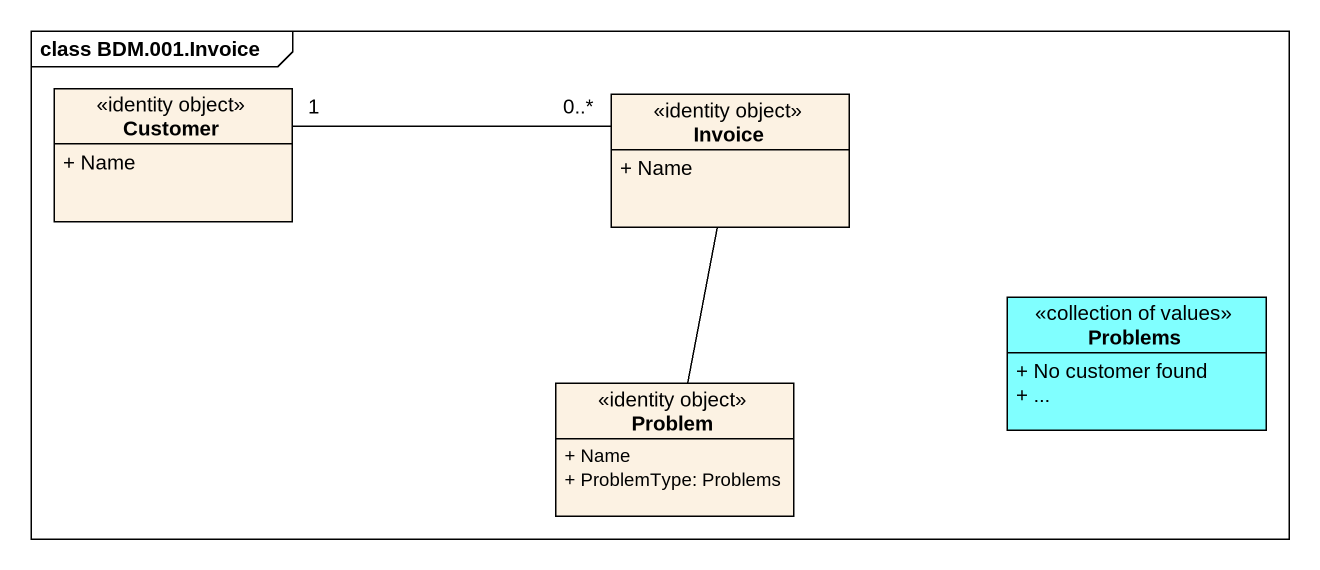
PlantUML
@startuml
mainframe class BDM.001.Invoice
hide circle
hide empty members
skinparam classAttributeIconSize 0
class Customer <<identity object>> {
  + Name
}
class Invoice <<identity object>> {
  + Name
}
class Problems <<collection of values>> #80FFFF {
  + No customer found
  + ...
}
class Problem <<identity object>> {
  + Name
  + ProblemType: Problems
}
Customer "1" -right- "0..*" Invoice
Invoice -- Problem
@enduml
